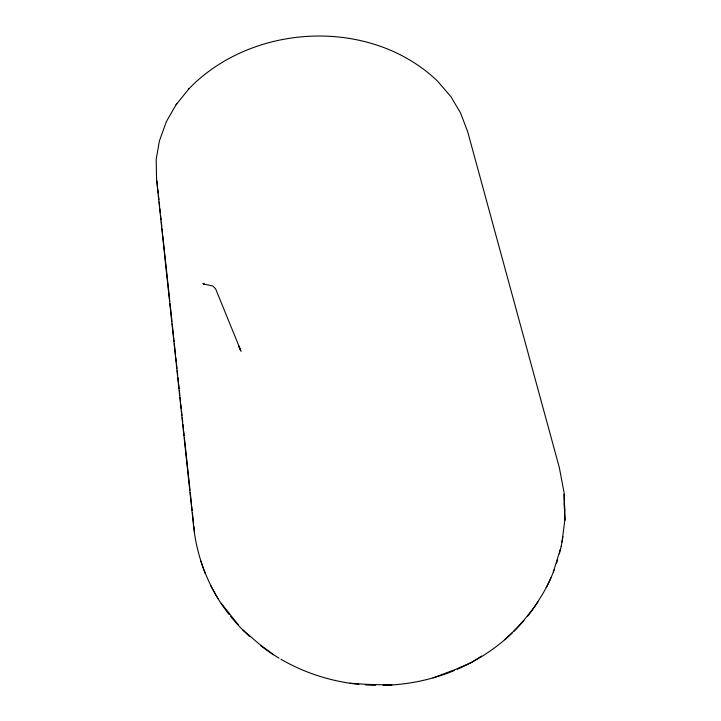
<?xml version="1.0" encoding="UTF-8"?>
<svg xmlns="http://www.w3.org/2000/svg" width="721" height="721" viewBox="0 0 721 721"><rect width="100%" height="100%" fill="white"/><g stroke="black" fill="none" stroke-linecap="round" stroke-linejoin="round"><path stroke-width="1.08" d="M561.983 542.084L564.804 520.319L564.11 492.876L559.316 467.514L467.686 131.718L460.476 112.818L450.868 96.614L437.431 81.013C370.576 17.007 252.792 22.883 189.109 88.575L188.343 89.512M553.331 572.041L561.226 546.446M550.943 577.827C540.371 601.747 523.969 622.241 504.7 639.752M189.109 88.575L175.969 104.906L166.38 121.597L159.44 140.82L156.196 159.224L156.574 179.565L193.859 528.637C196.869 553.719 205.269 577.791 218.472 599.322M175.969 104.906L176.825 103.842M481.583 656.047L471.3 662.518L455.51 669.43L433.033 677.893M391.909 684.95L367.926 684.436L350.127 683.256M273.475 654.704L259.209 644.042L242.526 629.667M221.149 603.18L238.372 624.909M203.43 283.723L204.025 284.561L203.025 283.398L204.494 284.471L203.358 283.957L212.74 285.976L215.579 288.76L240.643 350.253L238.426 345.503M238.57 345.747L241.129 351.451M564.255 503.366L564.597 505.529A185.73 173.004 0.1 0 1 564.732 511.027M156.908 180.791L157.511 186.379M157.746 188.614L158.223 193.084M158.467 195.319L158.944 199.789M159.179 202.024L159.656 206.494M159.9 208.73L160.377 213.2M160.612 215.435L161.098 219.905M161.333 222.14L161.81 226.61M162.054 228.845L162.531 233.316M162.766 235.56L169.823 301.495M170.057 303.73L171.968 321.611M172.211 323.846L173.4 335.022M173.644 337.257L174.121 341.727M174.356 343.962L175.554 355.138M175.798 357.373L176.275 361.843M176.51 364.078L176.987 368.548M177.231 370.783L177.708 375.253M177.943 377.489L178.42 381.959M178.664 384.194L179.141 388.664M179.376 390.899L179.853 395.369M180.097 397.604L180.574 402.075M180.809 404.31L181.295 408.78M181.53 411.015L182.007 415.485M182.251 417.72L182.728 422.191M182.963 424.426L183.44 428.896M183.684 431.131L184.161 435.601M184.396 437.836L190.02 490.361M190.254 492.596L191.453 503.772M191.687 506.007L192.165 510.486M192.408 512.721L193.598 523.897M193.841 526.132L194.201 529.484M564.119 494.273L564.804 520.319L564.39 504.619M562.921 536.577A185.73 173.004 0.1 0 1 561.127 546.338M560.659 548.474A185.73 173.004 0.1 0 1 559.343 553.8M557.522 560.163A185.73 173.004 0.1 0 1 556.513 563.326M554.287 569.608A185.73 173.004 0.1 0 1 546.266 587.615M537.956 601.891A185.73 173.004 0.1 0 1 527.547 616.248M523.96 620.556A185.73 173.004 0.1 0 1 513.911 631.299M512.28 632.885A185.73 173.004 0.1 0 1 457.303 669.259M454.212 670.566A185.73 173.004 0.1 0 1 383.121 685.32M375.38 685.329A185.73 173.004 0.1 0 1 365.439 684.896M358.833 684.337A185.73 173.004 0.1 0 1 280.929 659.255M279.036 658.147A185.73 173.004 0.1 0 1 260.714 645.71M249.646 636.472A185.73 173.004 0.1 0 1 230.612 616.365M229.224 614.625A185.73 173.004 0.1 0 1 210.802 585.686M205.296 573.555A185.73 173.004 0.1 0 1 200.808 561.082M194.58 532.756A185.73 173.004 0.1 0 1 194.319 530.575"/></g></svg>
